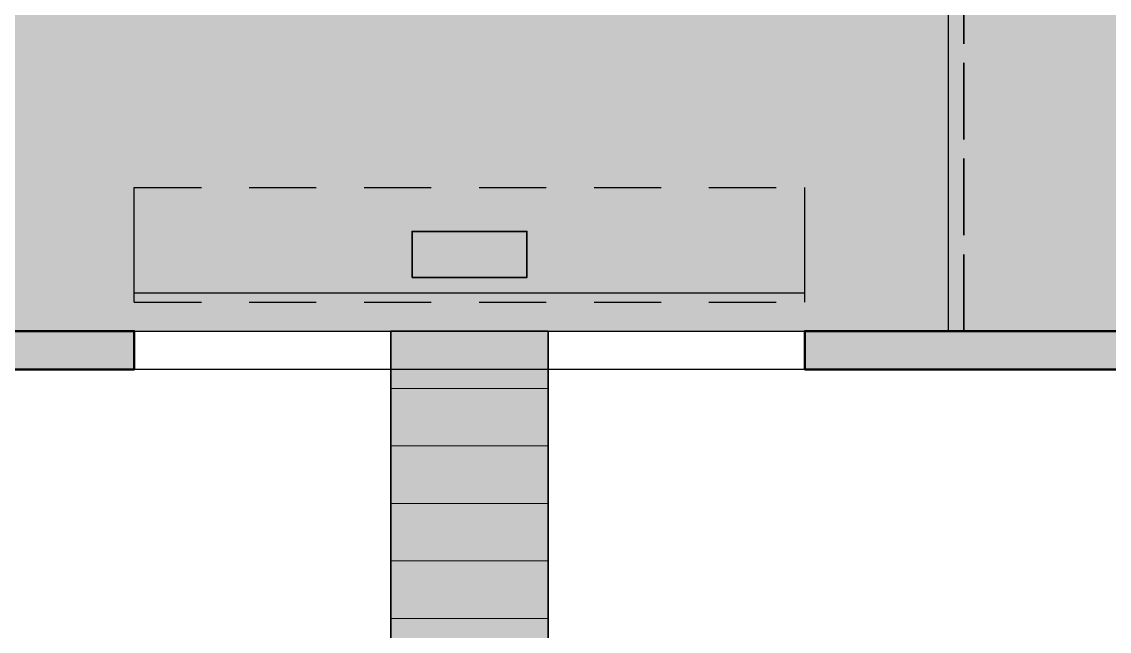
# Model space of a CAD drawing. Header units: millimetres. Extents: x 0 to 1189, y 0 to 841.
# Drawn here: x 622.1 to 678.9, y 152.3 to 184.1 of the extents above; entities that cross this region are included whole.
import ezdxf

# ---------------------------------------------------------------- set-up
doc = ezdxf.new("R2010")
doc.units = ezdxf.units.MM
doc.linetypes.add('IRAM-E-TRAZOS', pattern=[5, 4, -1])
for name, color, linetype, lineweight in [('A-ABERTURA', 7, 'CONTINUOUS', 25), ('A-COLUMNA', 7, 'CONTINUOUS', 50), ('A-EQUIPO-FINO', 8, 'CONTINUOUS', 13), ('A-EXTERIOR', 8, 'CONTINUOUS', 25), ('A-MURO', 7, 'CONTINUOUS', 50), ('A-RELLENO', 9, 'CONTINUOUS', 13), ('A-SECTOR', 1, 'CONTINUOUS', 25), ('S-ESCAPE', 3, 'CONTINUOUS', 35)]:
    doc.layers.add(name, color=color, linetype=linetype, lineweight=lineweight)
doc.layers.add('A-EQUIPO', color=30, linetype='CONTINUOUS', lineweight=35, true_color=0xe67800)
doc.layers.add('A-PASILLO', color=2, linetype='IRAM-E-TRAZOS', lineweight=35, true_color=0xd7a500)

msp = doc.modelspace()

# ---------------------------------------------------------------- hatches: boundary and pattern name
at = {"layer": 'A-ABERTURA', "true_color": 0x3c3c3c}
h = msp.add_hatch(color=7, dxfattribs=at)
h.dxf.hatch_style = 1
h.paths.add_polyline_path([(628, 170), (625.5, 170), (625.5, 166), (628, 166)])
h = msp.add_hatch(color=7, dxfattribs=at)
h.dxf.hatch_style = 1
h.paths.add_polyline_path([(663, 170), (665.5, 170), (665.5, 166), (663, 166)])
at = {"layer": 'A-COLUMNA', "true_color": 0x000000}
h = msp.add_hatch(color=7, dxfattribs=at)
h.dxf.hatch_style = 1
h.paths.add_polyline_path([(623, 166), (627, 166), (627, 170), (623, 170)])
at = {"layer": 'A-EXTERIOR', "true_color": 0xe6e6e6}
h = msp.add_hatch(color=7, dxfattribs=at)
h.dxf.hatch_style = 1
h.paths.add_polyline_path([(641.4, 144), (649.6, 144), (649.6, 168), (641.4, 168)])
at = {"layer": 'A-MURO', "true_color": 0x464646}
h = msp.add_hatch(color=7, dxfattribs=at)
h.dxf.hatch_style = 1
h.paths.add_polyline_path([(490.5, 166), (490.5, 168), (628, 168), (628, 166)])
h = msp.add_hatch(color=7, dxfattribs=at)
h.dxf.hatch_style = 1
h.paths.add_polyline_path([(663, 166), (663, 168), (835, 168), (835, 166)])
at = {"layer": 'A-RELLENO', "true_color": 0xe2e2e2}
h = msp.add_hatch(color=7, dxfattribs=at)
h.dxf.hatch_style = 1
h.paths.add_polyline_path([(670.5, 168), (700.5, 168), (700.5, 303), (670.5, 303)])
at = {"layer": 'A-RELLENO', "true_color": 0xc8e8c8}
h = msp.add_hatch(color=7, dxfattribs=at)
h.dxf.hatch_style = 1
h.paths.add_polyline_path([(535.5, 168), (670.5, 168), (670.5, 247.5), (535.5, 247.5)])
at = {"layer": 'S-ESCAPE', "true_color": 0x008c46}
h = msp.add_hatch(color=7, dxfattribs=at)
h.dxf.hatch_style = 1
h.paths.add_polyline_path([(642.5, 170.8), (645.5, 170.8), (645.5, 173.2), (642.5, 173.2)])

# ---------------------------------------------------------------- linework, layer by layer
at = {"layer": 'A-ABERTURA'}
for p, q in [((628, 175.5), (631.5, 175.5)), ((628, 169.5), (628, 175.5)), ((634, 175.5), (637.5, 175.5)), ((640, 175.5), (643.5, 175.5)), ((646, 175.5), (649.5, 175.5)), ((652, 175.5), (655.5, 175.5)), ((658, 175.5), (661.5, 175.5)), ((663, 169.5), (663, 175.5)), ((628, 170), (663, 170)), ((628, 169.5), (631.5, 169.5)), ((634, 169.5), (637.5, 169.5)), ((640, 169.5), (643.5, 169.5)), ((646, 169.5), (649.5, 169.5)), ((652, 169.5), (655.5, 169.5)), ((658, 169.5), (661.5, 169.5)), ((628, 168), (663, 168))]:
    msp.add_line(p, q, dxfattribs=at)
at = {"layer": 'A-EQUIPO'}
msp.add_lwpolyline([(641.4, 144), (649.6, 144), (649.6, 168), (641.4, 168)], close=True, dxfattribs=at)
at = {"layer": 'A-EQUIPO-FINO'}
for p, q in [((641.4, 165), (649.6, 165)), ((641.4, 162), (649.6, 162)), ((641.4, 159), (649.6, 159)), ((641.4, 156), (649.6, 156)), ((641.4, 153), (649.6, 153))]:
    msp.add_line(p, q, dxfattribs=at)
at = {"layer": 'A-EXTERIOR'}
msp.add_lwpolyline([(893, 166), (33, 166)], dxfattribs=at)
at = {"layer": 'A-MURO'}
for points in [[(490.5, 166), (490.5, 168), (628, 168), (628, 166)], [(663, 166), (663, 168), (835, 168), (835, 166)]]:
    msp.add_lwpolyline(points, close=True, dxfattribs=at)
at = {"layer": 'A-PASILLO'}
msp.add_line((671.3, 168), (671.3, 303), dxfattribs=at)
at = {"layer": 'A-SECTOR'}
msp.add_lwpolyline([(535.5, 168), (670.5, 168), (670.5, 247.5), (535.5, 247.5)], close=True, dxfattribs=at)
at = {"layer": 'S-ESCAPE'}
msp.add_lwpolyline([(642.5, 170.8), (648.5, 170.8), (648.5, 173.2), (642.5, 173.2)], close=True, dxfattribs=at)

doc.saveas('drawing.dxf')
